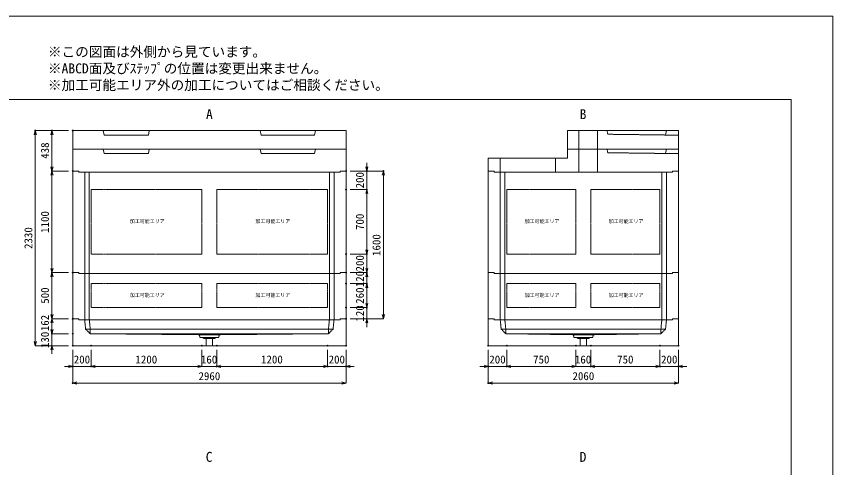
# Model space of a CAD drawing. Units: millimetres, scale not verified. Extents: x -6682 to 6682, y -4725 to 4725.
# Drawn here: x -2158 to 6682, y -164 to 4725 of the extents above; entities that cross this region are included whole.
import ezdxf
from ezdxf.enums import TextEntityAlignment as Align

# ---------------------------------------------------------------- set-up
doc = ezdxf.new("R2010")
doc.units = ezdxf.units.MM
doc.header["$LTSCALE"] = 20
doc.header["$PDMODE"] = 32
doc.header["$PDSIZE"] = 10
doc.linetypes.add('LONG_DASHED1', pattern=[7, 6, -1])
doc.linetypes.add('LONG_DOUBLE_CHAIN', pattern=[21.8, 18, -1, 0.6, -0.6, 0.6, -1])
for name, color, linetype, lineweight in [('0-0_D-TTL', 7, 'Continuous', 9), ('0-1_Defpoints', 7, 'Continuous', 9), ('0-3_D-TTL-TXT', 7, 'Continuous', 9), ('0-4_D-STR-TXT', 7, 'Continuous', 9), ('0-5_D-STR', 7, 'Continuous', 9), ('0-6_D-STR-STR5', 1, 'LONG_DOUBLE_CHAIN', 9), ('0-8_D-STR-DIM', 3, 'Continuous', 9), ('0-9_0', 7, 'Continuous', 9)]:
    doc.layers.add(name, color=color, linetype=linetype, lineweight=lineweight)
doc.styles.add('ＭＳ ゴシック', font='')
doc.styles.get('ＭＳ ゴシック').set_extended_font_data('MS Gothic')

# ---------------------------------------------------------------- blocks, each defined once
blk = doc.blocks.new('A$C4DE05FD1')
at = {"layer": '0-0_D-TTL', "color": 134}
for p, q in [((4000, 76000), (114800, 76000)), ((114800, 76000), (114800, 4000))]:
    blk.add_line(p, q, dxfattribs=at)
at = {"layer": '0-1_Defpoints', "color": 134}
for p, q in [((0, 84000), (118800, 84000)), ((118800, 84000), (118800, 0))]:
    blk.add_line(p, q, dxfattribs=at)
at = {"layer": '0-3_D-TTL-TXT', "style": 'ＭＳ ゴシック'}
for s, p in [('※この図面は外側から見ています。', (43260.9, 79815.7)), ('※ABCD面及びｽﾃｯﾌﾟの位置は変更出来ません。', (43260.9, 78215.7)), ('※加工可能エリア外の加工についてはご相談ください。', (43260.9, 76615.7))]:
    blk.add_text(s, height=962.2, dxfattribs=at).set_placement(p, align=Align.BOTTOM_LEFT)
blk = doc.blocks.new('A$C31CA379A')
at = {"layer": '0-4_D-STR-TXT', "style": 'ＭＳ ゴシック'}
for s, p in [('A', (-325.9, -2190.5)), ('B', (35638.6, -2190.5)), ('C', (-351.4, -35190.5)), ('D', (35638.6, -35190.5))]:
    blk.add_text(s, height=962.2, dxfattribs=at).set_placement(p, align=Align.BOTTOM_LEFT)
blk = doc.blocks.new('A$C4EAF5544')
at = {"layer": '0-5_D-STR'}
for p, q in [((-29600, 240), (-28300, 240)), ((-28300, 0), (-28300, 240)), ((-28300, 0), (28300, 0)), ((29600, 240), (28300, 240)), ((28300, 0), (28300, 240)), ((29600, 240), (29600, -5600))]:
    blk.add_line(p, q, dxfattribs=at)
at = {"layer": '0-5_D-STR', "linetype": 'LONG_DASHED1'}
for p, q in [((-27000, 0), (-26800, -2000)), ((27000, 0), (26800, -2000)), ((-26800, -2000), (26800, -2000)), ((-25800, -3000), (25800, -3000)), ((-2000, -3840), (-2200, -3219.5)), ((-2200, -3219.5), (2200, -3219.5)), ((25800, -3000), (2200, -3219.5)), ((26800, -2000), (25800, -3000)), ((-1199.4, -4020), (-1399.4, -3840)), ((1200.6, -4020), (-1199.4, -4020)), ((-653, -5600), (-698.5, -4020)), ((653, -5600), (698.5, -4020)), ((1200.6, -4020), (1400.6, -3840))]:
    blk.add_line(p, q, dxfattribs=at)
at = {"layer": '0-5_D-STR'}
blk.add_lwpolyline([(-29600, 240), (-29600, -5600), (29600, -5600)], dxfattribs=at)
at = {"layer": '0-5_D-STR', "linetype": 'LONG_DASHED1'}
for points in [[(-26000, 0), (-25800, -2000), (-25800, -3000)], [(26000, 0), (25800, -2000), (25800, -3000)], [(-26800, -2000), (-25800, -3000), (-2200, -3219.5)], [(-2000, -3840), (2000, -3840), (2200, -3219.5)]]:
    blk.add_lwpolyline(points, dxfattribs=at)
blk = doc.blocks.new('_Open30')
at = {"layer": '0-9_0'}
blk.add_line((0, 0), (-20, 0), dxfattribs=at)
blk.add_lwpolyline([(-20, 5.359), (0, 0), (-20, -5.359)], dxfattribs=at)
blk = doc.blocks.new('A$C4B400D59')
at = {"layer": '0-5_D-STR'}
for p, q in [((-20600, 240), (-19300, 240)), ((-19300, 0), (-19300, 240)), ((-19300, 0), (19300, 0)), ((20600, 240), (19300, 240)), ((19300, 0), (19300, 240)), ((20600, 240), (20600, -5600))]:
    blk.add_line(p, q, dxfattribs=at)
at = {"layer": '0-5_D-STR', "linetype": 'LONG_DASHED1'}
for p, q in [((-18000, 0), (-17800, -2000)), ((18000, 0), (17800, -2000)), ((-17800, -2000), (17800, -2000)), ((-16800, -3000), (16800, -3000)), ((-2000, -3840), (-2200, -3219.5)), ((-2200, -3219.5), (2200, -3219.5)), ((16800, -3000), (2200, -3219.5)), ((17800, -2000), (16800, -3000)), ((-1199.4, -4020), (-1399.4, -3840)), ((1200.6, -4020), (-1199.4, -4020)), ((-653, -5600), (-698.5, -4020)), ((653, -5600), (698.5, -4020)), ((1200.6, -4020), (1400.6, -3840))]:
    blk.add_line(p, q, dxfattribs=at)
at = {"layer": '0-5_D-STR'}
blk.add_lwpolyline([(-20600, 240), (-20600, -5600), (20600, -5600)], dxfattribs=at)
at = {"layer": '0-5_D-STR', "linetype": 'LONG_DASHED1'}
for points in [[(-17000, 0), (-16800, -2000), (-16800, -3000)], [(17000, 0), (16800, -2000), (16800, -3000)], [(-17800, -2000), (-16800, -3000), (-2200, -3219.5)], [(-2000, -3840), (2000, -3840), (2200, -3219.5)]]:
    blk.add_lwpolyline(points, dxfattribs=at)
blk = doc.blocks.new('A$C34C307F5')
at = {"layer": '0-5_D-STR'}
for p, q in [((-28300, 0), (-28300, 240)), ((-28300, 0), (28300, 0)), ((28300, 0), (28300, 240)), ((-29600, -9760), (-28300, -9760)), ((-28300, -10000), (-28300, -9760)), ((-28300, -10000), (28300, -10000)), ((29600, -9760), (28300, -9760)), ((28300, -10000), (28300, -9760))]:
    blk.add_line(p, q, dxfattribs=at)
at = {"layer": '0-5_D-STR', "linetype": 'LONG_DASHED1'}
for p, q in [((-27000, -10000), (-27000, 0)), ((-26000, -10000), (-26000, 0)), ((26000, -10000), (26000, 0)), ((27000, -10000), (27000, 0))]:
    blk.add_line(p, q, dxfattribs=at)
at = {"layer": '0-5_D-STR'}
for points in [[(-29600, -9760), (-29600, 240), (-28300, 240)], [(29600, -9760), (29600, 240), (28300, 240)]]:
    blk.add_lwpolyline(points, dxfattribs=at)
at = {"layer": '0-6_D-STR-STR5'}
for p, q in [((-25600, -2160), (-25600, -7360)), ((-1600, -2160), (-25600, -2160)), ((1600, -2160), (25600, -2160)), ((25600, -2160), (25600, -7360))]:
    blk.add_line(p, q, dxfattribs=at)
for points in [[(-1600, -2160), (-1600, -7360), (-25600, -7360)], [(1600, -2160), (1600, -7360), (25600, -7360)]]:
    blk.add_lwpolyline(points, dxfattribs=at)
blk = doc.blocks.new('A$C4EC6365B')
at = {"layer": '0-5_D-STR'}
for p, q in [((-19300, 0), (-19300, 240)), ((-19300, 0), (19300, 0)), ((19300, 0), (19300, 240)), ((-20600, -9760), (-19300, -9760)), ((-19300, -10000), (-19300, -9760)), ((-19300, -10000), (19300, -10000)), ((20600, -9760), (19300, -9760)), ((19300, -10000), (19300, -9760))]:
    blk.add_line(p, q, dxfattribs=at)
at = {"layer": '0-5_D-STR', "linetype": 'LONG_DASHED1'}
for p, q in [((-18000, -10000), (-18000, 0)), ((-17000, -10000), (-17000, 0)), ((17000, -10000), (17000, 0)), ((18000, -10000), (18000, 0))]:
    blk.add_line(p, q, dxfattribs=at)
at = {"layer": '0-5_D-STR'}
for points in [[(-20600, -9760), (-20600, 240), (-19300, 240)], [(20600, -9760), (20600, 240), (19300, 240)]]:
    blk.add_lwpolyline(points, dxfattribs=at)
at = {"layer": '0-6_D-STR-STR5'}
for p, q in [((-16600, -2160), (-16600, -7360)), ((-1600, -2160), (-16600, -2160)), ((-1600, -2160), (-1600, -7360)), ((1600, -2160), (16600, -2160)), ((16600, -2160), (16600, -7360)), ((-1600, -7360), (-16600, -7360))]:
    blk.add_line(p, q, dxfattribs=at)
blk.add_lwpolyline([(1600, -2160), (1600, -7360), (16600, -7360)], dxfattribs=at)
blk = doc.blocks.new('A$C16713948')
at = {"layer": '0-5_D-STR'}
for p, q in [((-28300, 0), (-28300, 240)), ((-28300, 0), (28300, 0)), ((28300, 0), (28300, 240)), ((-29600, -21760), (-28300, -21760)), ((-28300, -22000), (-28300, -21760)), ((-28300, -22000), (28300, -22000)), ((29600, -21760), (28300, -21760)), ((28300, -22000), (28300, -21760))]:
    blk.add_line(p, q, dxfattribs=at)
at = {"layer": '0-5_D-STR', "linetype": 'LONG_DASHED1'}
for p, q in [((-27000, -22000), (-27000, 0)), ((-26000, -22000), (-26000, 0)), ((26000, -22000), (26000, 0)), ((27000, -22000), (27000, 0))]:
    blk.add_line(p, q, dxfattribs=at)
at = {"layer": '0-5_D-STR'}
for points in [[(-29600, -21760), (-29600, 240), (-28300, 240)], [(29600, -21760), (29600, 240), (28300, 240)]]:
    blk.add_lwpolyline(points, dxfattribs=at)
at = {"layer": '0-6_D-STR-STR5'}
for p, q in [((-1600, -3760), (-1600, -17760)), ((1600, -3760), (1600, -17760)), ((-1600, -17760), (-25600, -17760)), ((1600, -17760), (25600, -17760))]:
    blk.add_line(p, q, dxfattribs=at)
for points in [[(-1600, -3760), (-25600, -3760), (-25600, -17760)], [(1600, -3760), (25600, -3760), (25600, -17760)]]:
    blk.add_lwpolyline(points, dxfattribs=at)
blk = doc.blocks.new('A$C2314577B')
at = {"layer": '0-5_D-STR'}
for p, q in [((-19300, 0), (-19300, 240)), ((-19300, 0), (19300, 0)), ((19300, 0), (19300, 240)), ((-20600, -21760), (-19300, -21760)), ((-19300, -22000), (-19300, -21760)), ((-19300, -22000), (19300, -22000)), ((20600, -21760), (19300, -21760)), ((19300, -22000), (19300, -21760))]:
    blk.add_line(p, q, dxfattribs=at)
at = {"layer": '0-5_D-STR', "linetype": 'LONG_DASHED1'}
for p, q in [((-18000, -22000), (-18000, 0)), ((-17000, -22000), (-17000, 0)), ((17000, -22000), (17000, 0)), ((18000, -22000), (18000, 0))]:
    blk.add_line(p, q, dxfattribs=at)
at = {"layer": '0-5_D-STR'}
for points in [[(-20600, -21760), (-20600, 240), (-19300, 240)], [(20600, -21760), (20600, 240), (19300, 240)]]:
    blk.add_lwpolyline(points, dxfattribs=at)
at = {"layer": '0-6_D-STR-STR5'}
for p, q in [((-1600, -3760), (-1600, -17760)), ((1600, -3760), (1600, -17760)), ((-1600, -17760), (-16600, -17760)), ((1600, -17760), (16600, -17760))]:
    blk.add_line(p, q, dxfattribs=at)
for points in [[(-1600, -3760), (-16600, -3760), (-16600, -17760)], [(1600, -3760), (16600, -3760), (16600, -17760)]]:
    blk.add_lwpolyline(points, dxfattribs=at)
blk = doc.blocks.new('A$C29A95B20')
at = {"layer": '0-5_D-STR'}
for p, q in [((29600, 9000), (-29600, 9000)), ((-29600, 5000), (-29600, 9000)), ((-23000, 9000), (-22800, 8000)), ((-13000, 9000), (-13200, 8000)), ((11000, 9000), (11200, 8000)), ((29600, 9000), (29600, 5000)), ((-13200, 8000), (-22800, 8000)), ((29600, 5000), (-29600, 5000)), ((-29600, 240), (-29600, 5000)), ((-23000, 5000), (-22800, 4000)), ((-13200, 4000), (-22800, 4000)), ((-13000, 5000), (-13200, 4000)), ((11000, 5000), (11200, 4000)), ((29600, 5000), (29600, 240)), ((-29600, 240), (-28300, 240)), ((-28300, 0), (-28300, 240)), ((28300, 0), (-28300, 0)), ((29600, 240), (28300, 240)), ((28300, 0), (28300, 240))]:
    blk.add_line(p, q, dxfattribs=at)
for points in [[(23000, 9000), (22800, 8000), (11200, 8000)], [(23000, 5000), (22800, 4000), (11200, 4000)]]:
    blk.add_lwpolyline(points, dxfattribs=at)
blk = doc.blocks.new('A$C6D150996')
at = {"layer": '0-5_D-STR'}
for p, q in [((-9000, -3400), (-9000, 20600)), ((-5000, 20600), (-9000, 20600)), ((-5000, -3400), (-5000, 20600)), ((-240, 20600), (-5000, 20600)), ((-240, 20600), (-240, 19300)), ((0, 19300), (-240, 19300)), ((0, -19300), (0, 19300)), ((-9000, -3400), (-5000, -3400)), ((-5000, -3400), (-3000, -3400)), ((-3000, -20600), (-3000, -3400)), ((-240, -20600), (-240, -19300)), ((0, -19300), (-240, -19300)), ((-3000, -20600), (-240, -20600))]:
    blk.add_line(p, q, dxfattribs=at)
at = {"layer": '0-5_D-STR', "linetype": 'LONG_DASHED1'}
for p, q in [((-8200, 5300), (-8000, 20600)), ((-4200, 5300), (-4000, 20600)), ((-8036.1, 17800.5), (-9000, 18000)), ((-4036.1, 17800.5), (-5000, 18000)), ((-8200, 5300), (-9000, 5100)), ((-4200, 5300), (-5000, 5100)), ((-5000, 3100), (-9000, 3100)), ((0, 3100), (-5000, 3100)), ((-5000, -1000), (-9000, -1000)), ((0, -1000), (-5000, -1000)), ((-3000, -6000), (0, -6000)), ((-3000, -18000), (0, -18000))]:
    blk.add_line(p, q, dxfattribs=at)

msp = doc.modelspace()

# ---------------------------------------------------------------- linework, layer by layer
at = {"layer": '0-1_Defpoints'}
for p in [(-1952.5, 3487.5), (-1772.5, 3487.5), (-1547.5, 3487.5), (-1547.5, 3487.5), (-1772.5, 3049.5), (-1547.5, 3049.5), (1412.5, 3049.5), (1412.5, 3049.5), (1637.5, 3049.5), (1817.5, 3049.5), (1412.5, 2849.5), (1637.5, 2849.5), (1412.5, 2149.5), (1637.5, 2149.5), (-1772.5, 1949.5), (-1547.5, 1949.5), (-1547.5, 1949.5), (1412.5, 1949.5), (1637.5, 1949.5), (1412.5, 1829.5), (1637.5, 1829.5), (1412.5, 1569.5), (1637.5, 1569.5), (-1547.5, 1449.5), (-1547.5, 1449.5), (1412.5, 1449.5), (1412.5, 1449.5), (-1772.5, 1287.5), (-1547.5, 1287.5), (-1547.5, 1157.5), (-1547.5, 1157.5), (-1347.5, 1157.5), (-147.5, 1157.5), (12.5, 1157.5), (1212.5, 1157.5), (1412.5, 1157.5), (1412.5, 1157.5), (2952.5, 1157.5), (3152.5, 1157.5), (3902.5, 1157.5), (4062.5, 1157.5), (4062.5, 1157.5), (4812.5, 1157.5), (5012.5, 1157.5), (-1547.5, 932.5), (-1347.5, 932.5), (12.5, 932.5), (1212.5, 932.5), (1412.5, 932.5), (2952.5, 932.5), (3152.5, 932.5), (4062.5, 932.5), (4812.5, 932.5), (5012.5, 932.5), (-1547.5, 752.5), (2952.5, 752.5)]:
    msp.add_point(p, dxfattribs=at)
at = {"layer": '0-8_D-STR-DIM'}
for p, q in [((-1592.5, 3487.5), (-1952.5, 3487.5)), ((-1592.5, 3487.5), (-1772.5, 3487.5)), ((-1952.5, 1202.5), (-1952.5, 3442.5)), ((-1772.5, 3094.5), (-1772.5, 3442.5)), ((1637.5, 3094.5), (1637.5, 3139.5)), ((-1592.5, 3049.5), (-1772.5, 3049.5)), ((-1592.5, 3049.5), (-1772.5, 3049.5)), ((1457.5, 3049.5), (1637.5, 3049.5)), ((1457.5, 3049.5), (1817.5, 3049.5)), ((1637.5, 2849.5), (1637.5, 3049.5)), ((-1772.5, 1994.5), (-1772.5, 3004.5)), ((1817.5, 1494.5), (1817.5, 3004.5)), ((1457.5, 2849.5), (1637.5, 2849.5)), ((1457.5, 2849.5), (1637.5, 2849.5)), ((1637.5, 2804.5), (1637.5, 2759.5)), ((1637.5, 2194.5), (1637.5, 2804.5)), ((1637.5, 2194.5), (1637.5, 2239.5)), ((1457.5, 2149.5), (1637.5, 2149.5)), ((1457.5, 2149.5), (1637.5, 2149.5)), ((1637.5, 1949.5), (1637.5, 2149.5)), ((1637.5, 1994.5), (1637.5, 2039.5)), ((-1592.5, 1949.5), (-1772.5, 1949.5)), ((-1592.5, 1949.5), (-1772.5, 1949.5)), ((1457.5, 1949.5), (1637.5, 1949.5)), ((1457.5, 1949.5), (1637.5, 1949.5)), ((1637.5, 1829.5), (1637.5, 1949.5)), ((-1772.5, 1494.5), (-1772.5, 1904.5)), ((1637.5, 1904.5), (1637.5, 1859.5)), ((1457.5, 1829.5), (1637.5, 1829.5)), ((1457.5, 1829.5), (1637.5, 1829.5)), ((1637.5, 1784.5), (1637.5, 1739.5)), ((1637.5, 1614.5), (1637.5, 1784.5)), ((1637.5, 1614.5), (1637.5, 1659.5)), ((1457.5, 1569.5), (1637.5, 1569.5)), ((1457.5, 1569.5), (1637.5, 1569.5)), ((1637.5, 1449.5), (1637.5, 1569.5)), ((-1592.5, 1449.5), (-1772.5, 1449.5)), ((-1592.5, 1449.5), (-1772.5, 1449.5)), ((1457.5, 1449.5), (1817.5, 1449.5)), ((1457.5, 1449.5), (1637.5, 1449.5)), ((-1772.5, 1404.5), (-1772.5, 1332.5)), ((-1772.5, 1332.5), (-1772.5, 1377.5)), ((1637.5, 1404.5), (1637.5, 1359.5)), ((-1592.5, 1287.5), (-1772.5, 1287.5)), ((-1772.5, 1157.5), (-1772.5, 1287.5)), ((-1592.5, 1287.5), (-1772.5, 1287.5)), ((-1592.5, 1157.5), (-1952.5, 1157.5)), ((-1592.5, 1157.5), (-1772.5, 1157.5)), ((-1772.5, 1112.5), (-1772.5, 1067.5)), ((-1547.5, 1112.5), (-1547.5, 752.5)), ((-1547.5, 1112.5), (-1547.5, 932.5)), ((-1347.5, 1112.5), (-1347.5, 932.5)), ((-1347.5, 1112.5), (-1347.5, 932.5)), ((-147.5, 1112.5), (-147.5, 932.5)), ((-147.5, 1112.5), (-147.5, 932.5)), ((12.5, 1112.5), (12.5, 932.5)), ((12.5, 1112.5), (12.5, 932.5)), ((1212.5, 1112.5), (1212.5, 932.5)), ((1212.5, 1112.5), (1212.5, 932.5)), ((1412.5, 1112.5), (1412.5, 752.5)), ((1412.5, 1112.5), (1412.5, 932.5)), ((2952.5, 1112.5), (2952.5, 752.5)), ((2952.5, 1112.5), (2952.5, 932.5)), ((3152.5, 1112.5), (3152.5, 932.5)), ((3152.5, 1112.5), (3152.5, 932.5)), ((3902.5, 1112.5), (3902.5, 932.5)), ((3902.5, 1112.5), (3902.5, 932.5)), ((4062.5, 1112.5), (4062.5, 932.5)), ((4062.5, 1112.5), (4062.5, 932.5)), ((4812.5, 1112.5), (4812.5, 932.5)), ((4812.5, 1112.5), (4812.5, 932.5)), ((5012.5, 1112.5), (5012.5, 752.5)), ((5012.5, 1112.5), (5012.5, 932.5)), ((-1592.5, 932.5), (-1637.5, 932.5)), ((-1347.5, 932.5), (-1547.5, 932.5)), ((-192.5, 932.5), (-1302.5, 932.5)), ((-1302.5, 932.5), (-1257.5, 932.5)), ((-192.5, 932.5), (-237.5, 932.5)), ((-147.5, 932.5), (12.5, 932.5)), ((57.5, 932.5), (102.5, 932.5)), ((57.5, 932.5), (1167.5, 932.5)), ((1167.5, 932.5), (1122.5, 932.5)), ((1212.5, 932.5), (1412.5, 932.5)), ((1457.5, 932.5), (1502.5, 932.5)), ((2907.5, 932.5), (2862.5, 932.5)), ((3152.5, 932.5), (2952.5, 932.5)), ((3857.5, 932.5), (3197.5, 932.5)), ((3197.5, 932.5), (3242.5, 932.5)), ((3857.5, 932.5), (3812.5, 932.5)), ((3902.5, 932.5), (4062.5, 932.5)), ((4107.5, 932.5), (4152.5, 932.5)), ((4107.5, 932.5), (4767.5, 932.5)), ((4767.5, 932.5), (4722.5, 932.5)), ((4812.5, 932.5), (5012.5, 932.5)), ((5057.5, 932.5), (5102.5, 932.5)), ((1367.5, 752.5), (-1502.5, 752.5)), ((4967.5, 752.5), (2997.5, 752.5))]:
    msp.add_line(p, q, dxfattribs=at)

# ---------------------------------------------------------------- block references
at = {"layer": '0-0_D-TTL', "xscale": 0.1125, "yscale": 0.1125}
msp.add_blockref('A$C4DE05FD1', (-6682.5, -4725), dxfattribs=at)
at = {"layer": '0-4_D-STR-TXT', "xscale": 0.1125, "yscale": 0.1125}
msp.add_blockref('A$C31CA379A', (-67.5, 3825), dxfattribs=at)
at = {"layer": '0-5_D-STR', "xscale": 0.05, "yscale": 0.05}
for name, p in [('A$C29A95B20', (-67.5, 3037.5)), ('A$C16713948', (-67.5, 3037.5)), ('A$C2314577B', (3982.5, 3037.5)), ('A$C34C307F5', (-67.5, 1937.5)), ('A$C4EC6365B', (3982.5, 1937.5)), ('A$C4EAF5544', (-67.5, 1437.5)), ('A$C4B400D59', (3982.5, 1437.5))]:
    msp.add_blockref(name, p, dxfattribs=at)
at = {"layer": '0-5_D-STR', "xscale": 0.05, "yscale": 0.05, "rotation": 270}
msp.add_blockref('A$C6D150996', (3982.5, 3037.5), dxfattribs=at)
at = {"layer": '0-8_D-STR-DIM', "xscale": 2.25, "yscale": 2.25}
for p, rotation in [((-1952.5, 3487.5), 90), ((-1772.5, 3487.5), 90), ((-1772.5, 3049.5), 270), ((1637.5, 3049.5), 270), ((-1772.5, 3049.5), 90), ((1817.5, 3049.5), 90), ((1637.5, 2849.5), 90), ((1637.5, 2849.5), 90), ((1637.5, 2149.5), 270), ((1637.5, 2149.5), 270), ((-1772.5, 1949.5), 270), ((-1772.5, 1949.5), 90), ((1637.5, 1949.5), 270), ((1637.5, 1949.5), 90), ((1637.5, 1829.5), 90), ((1637.5, 1829.5), 90), ((1637.5, 1569.5), 270), ((1637.5, 1569.5), 270), ((-1772.5, 1449.5), 270), ((-1772.5, 1449.5), 90), ((1637.5, 1449.5), 90), ((1817.5, 1449.5), 270), ((-1772.5, 1287.5), 270), ((-1772.5, 1287.5), 270), ((-1952.5, 1157.5), 270), ((-1772.5, 1157.5), 90), ((-1347.5, 932.5), 180), ((-1347.5, 932.5), 180), ((12.5, 932.5), 180), ((12.5, 932.5), 180), ((1412.5, 932.5), 180), ((3152.5, 932.5), 180), ((3152.5, 932.5), 180), ((4062.5, 932.5), 180), ((4062.5, 932.5), 180), ((5012.5, 932.5), 180), ((-1547.5, 752.5), 180), ((2952.5, 752.5), 180)]:
    msp.add_blockref('_Open30', p, dxfattribs=dict(at, rotation=rotation))
for p in [(-1547.5, 932.5), (-147.5, 932.5), (-147.5, 932.5), (1212.5, 932.5), (1212.5, 932.5), (2952.5, 932.5), (3902.5, 932.5), (3902.5, 932.5), (4812.5, 932.5), (4812.5, 932.5), (1412.5, 752.5), (5012.5, 752.5)]:
    msp.add_blockref('_Open30', p, dxfattribs=at)

# ---------------------------------------------------------------- texts
at = {"layer": '0-6_D-STR-STR5', "style": 'ＭＳ ゴシック'}
for p in [(-927.98, 2474.29), (432.02, 2474.29), (3347.02, 2474.31), (4257.02, 2474.31), (-927.98, 1674.29), (432.02, 1674.29), (3347.02, 1674.31), (4257.02, 1674.31)]:
    msp.add_text('加工可能エリア', height=38.42, dxfattribs=at).set_placement(p, align=Align.BOTTOM_LEFT)
at = {"layer": '0-8_D-STR-DIM', "style": 'ＭＳ ゴシック'}
for s, p in [('438', (-1778.35, 3181.88)), ('200', (1631.65, 2861.3)), ('1100', (-1778.35, 2379.08)), ('700', (1631.65, 2410.4)), ('2330', (-1958.35, 2205.05)), ('1600', (1811.65, 2129.08)), ('200', (1631.65, 1961.3)), ('120', (1631.65, 1790.83)), ('500', (-1778.35, 1611.53)), ('260', (1631.65, 1611.3)), ('120', (1631.65, 1418.33)), ('162', (-1778.35, 1314.28)), ('130', (-1778.35, 1131.33))]:
    msp.add_text(s, height=86.66, rotation=90, dxfattribs=at).set_placement(p, align=Align.BOTTOM_LEFT)
for s, p in [('200', (-1535.7, 938.35)), ('1200', (-867.92, 938.35)), ('160', (-158.67, 938.35)), ('1200', (492.08, 938.35)), ('200', (1224.3, 938.35)), ('200', (2964.3, 938.35)), ('750', (3438.4, 938.35)), ('160', (3891.33, 938.35)), ('750', (4348.4, 938.35)), ('200', (4824.3, 938.35)), ('2960', (-184.95, 758.35)), ('2060', (3865.05, 758.35))]:
    msp.add_text(s, height=86.66, dxfattribs=at).set_placement(p, align=Align.BOTTOM_LEFT)

doc.saveas('drawing.dxf')
